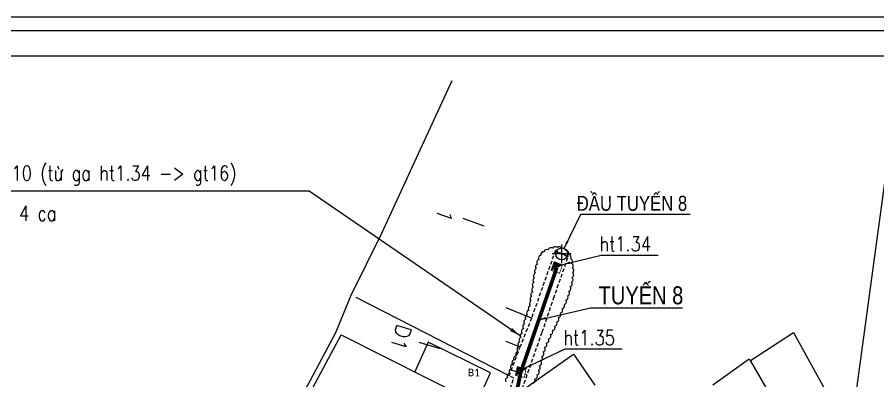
# Model space of a CAD drawing. Header units: metres. Extents: x -225 to 1156, y -96 to 896.
# Drawn here: x 869.5 to 984.7, y 183.8 to 232.4 of the extents above; entities that cross this region are included whole.
import ezdxf

# ---------------------------------------------------------------- set-up
doc = ezdxf.new("R2010")
doc.units = ezdxf.units.M
doc.header["$MEASUREMENT"] = 0
doc.linetypes.add('HIDDEN', pattern=[0.375, 0.25, -0.125])
for name, color, linetype in [('duong', 3, 'Continuous'), ('ga', 5, 'Continuous'), ('KHUNGTEN', 5, 'Continuous'), ('pntelev', 2, 'Continuous'), ('thep', 2, 'Continuous'), ('TUYEN', 7, 'Continuous')]:
    doc.layers.add(name, color=color, linetype=linetype)
for name, color, linetype, lineweight in [('LC Dim', 8, 'Continuous', 18), ('LC Khac', 4, 'Continuous', 9), ('LC MANH DUT', 35, 'HIDDEN', 5), ('LC Net dam 1', 30, 'Continuous', 30), ('LC Net manh', 239, 'Continuous', 5), ('LC Net thay', 7, 'Continuous', 25), ('LC Text1', 3, 'Continuous', 20), ('LC Text2', 7, 'Continuous', 25), ('Level 10', 7, 'Continuous', 0), ('Level 46', 7, 'Continuous', 0), ('TK ga cong D300', 4, 'Continuous', 25)]:
    doc.layers.add(name, color=color, linetype=linetype, lineweight=lineweight)
doc.styles.add('LC 3', font='vnsimli.shx', dxfattribs={"width": 0.75})
doc.styles.add('Legend', font='calibri.ttf')
doc.styles.add('T2', font='', dxfattribs={"width": 0.8})
doc.styles.add('TENCOC', font='Vnromanc.shx')
doc.styles.get('T2').set_extended_font_data('.VnArialH')
doc.linetypes.add('ZIGZAG', pattern='A,0.0001,-0.2,[131,ltypeshp.shx,S=0.2,R=0,X=-0.2,Y=0],-0.4,[131,ltypeshp.shx,S=0.2,R=180,X=0.2,Y=0],-0.2', length=0.8001)
doc.dimstyles.get("Standard").update_dxf_attribs({"dimtxt": 0.18, "dimasz": 0.18, "dimexe": 0.18, "dimexo": 0.0625, "dimgap": 0.09, "dimtad": 0, "dimtih": 1, "dimtoh": 1, "dimdec": 4, "dimzin": 0, "dimdsep": 46, "dimtxsty": 'Standard', "dimcen": 0.09, "dimadec": 0, "dimazin": 0, "dimtfac": 1, "dimtdec": 4, "dimtofl": 0, "dimtmove": 0, "dimatfit": 3, "dimfxl": 1, "dimtolj": 1, "dimtzin": 0, "dimarcsym": 0})

# ---------------------------------------------------------------- blocks, each defined once
blk = doc.blocks.new('NENHIENTRANG')
at = {"layer": 'duong', "color": 4, "linetype": 'HIDDEN', "lineweight": 0, "ltscale": 2}
for p, q in [((6.86, 111.4), (3.66, 102.35)), ((8.54, 110.48), (6.86, 111.4)), ((6.62, 104.99), (8.54, 110.48)), ((5.09, 100.5), (6.62, 104.99)), ((3.66, 102.35), (2.11, 98.46)), ((1.94, 91.5), (5.09, 100.5)), ((0.66, 94.63), (2.11, 98.46)), ((1.29, 94.31), (0.66, 94.63)), ((-0.5, 89.44), (1.29, 94.31))]:
    blk.add_line(p, q, dxfattribs=at)
at = {"layer": 'ga', "linetype": 'Continuous', "lineweight": 0}
for p, q in [((3.66, 102.35), (0.25, 103.74)), ((2.05, 98.5), (0.25, 99.21))]:
    blk.add_line(p, q, dxfattribs=at)
at = {"layer": 'Level 10', "color": 8, "linetype": 'ByBlock', "lineweight": 13}
for p, q in [((0.66, 94.63), (-19.79, 105.12)), ((32.96, 96.67), (38.72, 100.44)), ((38.72, 100.44), (49.06, 81.7)), ((-26.8, 90.82), (-21.82, 100.13)), ((-21.82, 100.13), (-3.68, 91.02)), ((32.79, 96.88), (27.94, 93.37)), ((32.96, 96.67), (32.79, 96.88)), ((40.4, 83.99), (32.96, 96.67))]:
    blk.add_line(p, q, dxfattribs=at)
at = {"layer": 'Level 10', "color": 8, "linetype": 'ByBlock', "lineweight": 0}
for p, q in [((-10.17, 99.12), (-11.94, 95.17)), ((-1.82, 95.03), (-10.17, 99.12)), ((2.34, 92.65), (9.28, 97.52)), ((9.28, 97.52), (12.13, 93.4)), ((-3.68, 91.02), (-1.82, 95.03))]:
    blk.add_line(p, q, dxfattribs=at)
at = {"layer": 'Level 46', "color": 1, "linetype": 'Continuous', "lineweight": 0, "ltscale": 2, "flags": 128}
blk.add_lwpolyline([(-27.03, 91.98), (-22.5, 100.45), (-20.47, 105.43), (-16.36, 113.69), (-12.25, 122.62), (-6.96, 134.13)], dxfattribs=at)
at = {"layer": 'Level 10', "color": 8, "linetype": 'Continuous', "lineweight": 13, "style": 'Legend'}
blk.add_text('B1', height=1, dxfattribs=at).set_placement((-4.87, 94.58))
blk = doc.blocks.new('a2')
at = {"layer": 'Defpoints', "flags": 128}
blk.add_lwpolyline([(297, 102.507), (0, 102.507), (0, -102.507), (297, -102.507)], close=True, dxfattribs=at)
at = {"layer": 'KHUNGTEN'}
blk.add_lwpolyline([(295.885, -100.496), (10, -100.496), (10, 101.392), (295.885, 101.392)], close=True, dxfattribs=at)
at = {"layer": 'thep'}
blk.add_lwpolyline([(293.77, -98.381), (12.115, -98.381), (12.115, 99.277), (293.77, 99.277)], close=True, dxfattribs=at)
blk = doc.blocks.new('bu lon')
at = {"layer": 'LC Khac', "color": 9}
for p, q in [((0, -0.786), (0, 0.786)), ((0.786, 0), (-0.786, 0))]:
    blk.add_line(p, q, dxfattribs=at)
at = {"layer": 'LC Khac', "color": 7}
blk.add_circle((0, 0), 0.5, dxfattribs=at)
blk = doc.blocks.new('MM')
at = {"layer": 'LC Khac', "xscale": 2.289702860291335, "yscale": 2.289702860291335, "zscale": 2.289702860291335}
blk.add_blockref('bu lon', (0, 0), dxfattribs=at)
blk = doc.blocks.new('GALOAI2')
at = {"linetype": 'Continuous'}
blk.add_wipeout([(-0.6, 0.6), (0.6, 0.6), (0.6, -0.6), (-0.6, -0.6)], dxfattribs=at)
at = {"layer": 'LC Net manh', "linetype": 'Continuous'}
h = blk.add_hatch(dxfattribs=at)
h.set_pattern_fill('ANSI31', color=256, angle=18.7202)
h.set_pattern_definition([(63.720168, (-430.56159, -204.90511), (-0.112080292, 0.05534445), [])])
h.paths.add_polyline_path([(0.6, 0.6), (-0.6, -0.6), (0.6, -0.6)])
at = {"layer": 'TK ga cong D300', "const_width": 0.1}
blk.add_lwpolyline([(-0.6, -0.6), (0.6, -0.6), (0.6, 0.6), (-0.6, 0.6), (-0.6, -0.6), (0.6, 0.6)], dxfattribs=at)
blk = doc.blocks.new('COCTRENTUYEN')
at = {"layer": 'TUYEN', "color": 1, "lineweight": 0}
for p, q in [((70.06, 275.52), (67.24, 276.53)), ((64.21, 259.12), (61.34, 259.98))]:
    blk.add_line(p, q, dxfattribs=at)
at = {"layer": 'TUYEN', "color": 2, "lineweight": 0}
for p, q in [((81.36, 271.48), (79.48, 272.15)), ((75.7, 255.67), (73.79, 256.24))]:
    blk.add_line(p, q, dxfattribs=at)
at = {"layer": 'LC MANH DUT', "xscale": 0.6987324145411622, "yscale": 0.6987324145411622, "zscale": 0.6987324145411622, "rotation": 359.999216292062}
blk.add_blockref('MM', (80.42, 271.82, 0), dxfattribs=at)
at = {"layer": 'LC Text2', "style": 'T2', "width": 0.8}
blk.add_text('®Çu tuyÕn 8', height=2, rotation=0.0008, dxfattribs=at).set_placement((82.43, 277.58))
at = {"layer": 'TUYEN', "color": 1, "lineweight": 0, "style": 'TENCOC'}
for s, rotation, p in [('1', 250.3188, (64.09, 278.11)), ('D1', 253.2893, (58.46, 262.58))]:
    blk.add_text(s, height=2, rotation=rotation, dxfattribs=at).set_placement(p)
at = {"layer": 'LC Dim', "lineweight": 0}
blk.add_leader([(80.73, 272.56, 0), (82.98, 277.14, 0), (97.62, 277.14, 0)], dimstyle='Standard', override={"dimasz": 1, "dimgap": 0.09, "dimtad": 0, "dimdsep": 0, "dimtix": 1, "dimlwd": 0, "dimlwe": 0}, dxfattribs=at)

msp = doc.modelspace()

# ---------------------------------------------------------------- block references
at = {"layer": 'LC Net dam 1', "linetype": 'Continuous', "lineweight": 0}
msp.add_blockref('NENHIENTRANG', (934.683, 89.868), dxfattribs=at)
at = {"layer": 'LC Text2', "linetype": 'Continuous', "lineweight": 0}
msp.add_blockref('COCTRENTUYEN', (861.965, -71.013), dxfattribs=at)
at = {"layer": 'pntelev', "linetype": 'Continuous', "lineweight": 0, "xscale": 1.6, "yscale": 1.6, "zscale": 1.6}
msp.add_blockref('a2', (681.077, 68.433), dxfattribs=at)

# ---------------------------------------------------------------- texts
at = {"layer": 'LC Text1', "color": 3, "style": 'LC 3', "width": 0.8}
for s, height, rotation, p in [('ph©n ®o¹n 10 (tõ ga ht1.34 -> gt16)', 2.00001, 0, (856.154, 210.6)), ('sè ca b¬m: 4 ca', 2.00001, 0, (856.132, 205.235)), ('ht1.34', 1.9947, 0.00078, (947.432, 201.15)), ('ht1.35', 1.9947, 0.00078, (942.607, 188.604))]:
    msp.add_text(s, height=height, rotation=rotation, dxfattribs=at).set_placement(p)
at = {"layer": 'LC Text2', "style": 'T2', "width": 0.8}
msp.add_text('tuyÕn 8', height=2.4, rotation=360, dxfattribs=at).set_placement((947.326, 194.068))

# ---------------------------------------------------------------- leaders
at = {"layer": 'LC Net thay', "linetype": 'Continuous'}
for points, override in [([(980.263, 171.081), (986.55, 217.234), (1028.639, 217.234)], {"dimtxt": 0.5, "dimasz": 1.5, "dimgap": 0.09, "dimtad": 0, "dimdec": 2, "dimdsep": 0, "dimtdec": 2, "dimtix": 1, "dimlwd": 0, "dimlwe": 0}), ([(936.839, 189.858), (908.607, 209.193), (855.583, 209.193)], {"dimtxt": 0.5, "dimasz": 1.5, "dimgap": 0.09, "dimtad": 0, "dimdec": 2, "dimdsep": 0, "dimtdec": 2, "dimtix": 1, "dimlwd": 0, "dimlwe": 0}), ([(939.323, 191.997), (946.249, 193.61), (958.539, 193.61)], {"dimtxt": 0.5, "dimasz": 1, "dimgap": 0.09, "dimtad": 0, "dimdec": 2, "dimdsep": 0, "dimtdec": 2, "dimtix": 1, "dimlwd": 0, "dimlwe": 0})]:
    msp.add_leader(points, dimstyle='Standard', override=override, dxfattribs=at)

# ---------------------------------------------------------------- next in the draw order: block references
at = {"layer": 'LC Net dam 1', "linetype": 'Continuous'}
for p, rotation in [((941.73, 198.974), 160.3187579332087), ((936.917, 185.019), 167.7442362253878)]:
    msp.add_blockref('GALOAI2', p, dxfattribs=dict(at, rotation=rotation))

# ---------------------------------------------------------------- next in the draw order: linework, layer by layer
at = {"layer": 'LC Net thay', "linetype": 'Continuous', "ltscale": 10, "flags": 128}
msp.add_lwpolyline([(938.56, 183.515, 0.5205671), (938.779, 184.106, 0.5205671), (939.102, 184.648, 0.5205671), (939.295, 185.247, 0.5205671), (939.421, 185.866, 0.5205671), (939.603, 186.469, 0.5205671), (939.736, 187.085, 0.5205671), (939.898, 187.695, 0.5205671), (940.092, 188.295, 0.5205671), (940.352, 188.872, 0.5205671), (940.635, 189.437, 0.5205671), (940.875, 190.021, 0.5205671), (941.173, 190.579, 0.5205671), (941.458, 191.143, 0.5205671), (941.713, 191.721, 0.5205671), (941.959, 192.304, 0.5205671), (942.201, 192.888, 0.5205671), (942.439, 193.473, 0.5205671), (942.736, 194.03, 0.5205671), (942.947, 194.623, 0.5205671), (943.186, 195.207, 0.5205671), (943.342, 195.82, 0.5205671), (943.521, 196.426, 0.5205671), (943.699, 197.032, 0.5205671), (943.787, 197.658, 0.5205671), (943.874, 198.281, 0.5205671), (943.82, 198.909, 0.5205671), (943.709, 199.531, 0.5205671), (943.587, 200.152, 0.5205671), (943.346, 200.734, 0.5205671), (942.969, 201.233, 0.5205671), (942.424, 201.527, 0.5205671), (941.805, 201.647, 0.5205671), (941.185, 201.557, 0.5205671), (940.586, 201.359, 0.5205671), (940.018, 201.082, 0.5205671), (939.602, 200.615, 0.5205671), (939.32, 200.051, 0.5205671), (939.135, 199.447, 0.5205671), (938.981, 198.834, 0.5205671), (938.841, 198.218, 0.5205671), (938.723, 197.597, 0.5205671), (938.665, 196.968, 0.5205671), (938.561, 196.344, 0.5205671), (938.499, 195.715, 0.5205671), (938.351, 195.103, 0.5205671), (938.268, 194.476, 0.5205671), (938.181, 193.854, 0.5205671), (937.971, 193.258, 0.5205671), (937.742, 192.67, 0.5205671), (937.566, 192.063, 0.5205671), (937.405, 191.451, 0.5205671), (937.26, 190.836, 0.5205671), (937.102, 190.224, 0.5205671), (936.922, 189.618, 0.5205671), (936.74, 189.013, 0.5205671), (936.635, 188.39, 0.5205671), (936.51, 187.77, 0.5205671), (936.295, 187.191, 0.5205671), (935.986, 186.65, 0.5205671), (935.798, 186.047, 0.5205671), (935.625, 185.439, 0.5205671), (935.408, 184.845, 0.5205671), (935.143, 184.271, 0.5205671), (934.902, 183.687, 0.5205671)], format="xyb", dxfattribs=at)
at = {"layer": 'TK ga cong D300', "linetype": 'ZIGZAG', "ltscale": 1.5, "const_width": 0.5}
msp.add_lwpolyline([(941.73, 198.974), (936.917, 185.019), (934.665, 174.344)], dxfattribs=at)

# ---------------------------------------------------------------- next in the draw order: leaders
at = {"layer": 'LC Net thay', "linetype": 'Continuous'}
for points in [[(942.525, 199.396), (947.657, 200.649), (955.308, 200.649)], [(937.413, 185.525), (942.832, 188.103), (950.483, 188.103)]]:
    msp.add_leader(points, dimstyle='Standard', override={"dimtxt": 0.5, "dimasz": 1, "dimgap": 0.09, "dimtad": 0, "dimdec": 2, "dimdsep": 0, "dimtdec": 2, "dimtix": 1, "dimlwd": 0, "dimlwe": 0}, dxfattribs=at)

doc.saveas('drawing.dxf')
